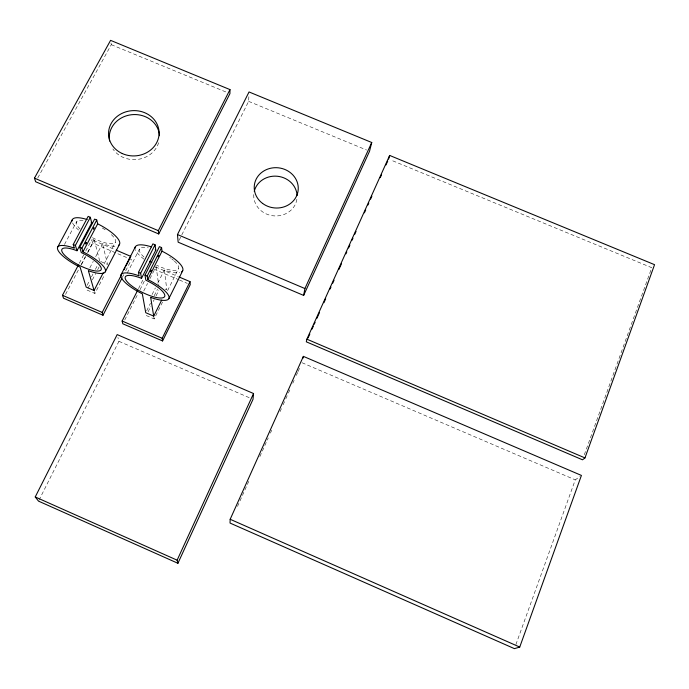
<?xml version="1.0" encoding="UTF-8"?>
<svg xmlns="http://www.w3.org/2000/svg" width="689" height="689" viewBox="0 0 689 689"><rect width="100%" height="100%" fill="white"/><g stroke="black" fill="none" stroke-linecap="round" stroke-linejoin="round"><path stroke-width="0.52" stroke-dasharray="3.44 2.58" d="M179.106 240.272L248.643 101.352L248.867 96.133M515.889 644.594L575.272 479.863L579.88 476.538M584.332 454.749L651.768 267.694L390.585 159.926M237.498 506.441L249.349 480.044M259.882 456.574L268.219 437.997M270.415 433.114L271.733 430.177M280.07 411.6L281.388 408.672M283.145 404.762L285.341 399.87M285.78 398.897L287.968 394.005M288.407 393.031L290.603 388.14M292.799 383.248L294.117 380.319M296.313 375.427L297.631 372.499M298.07 371.517L300.258 366.634M167.565 290.715L178.537 268.624M146.249 315.519L154.172 318.921L162.535 302.083M148.118 311.781L150.917 306.174M153.242 301.506L154.181 299.637M156.041 295.9L158.84 290.293M152.071 294.548L155.378 287.933M157.747 283.213L164.361 270.002L164.869 270.183A26.509 8.156 26.8 0 0 179.812 272.568M146.679 310.825L150.435 303.306M154.198 295.788L157.48 289.208M143.751 290.982L147.549 283.437M149.918 278.726L155.611 267.418M38.997 500.171L118.939 341.322L117.931 337.481M138.506 288.622L143.803 278.141M124.726 320.006L138.11 293.48M140.022 289.69L144.802 280.216M122.306 277.495L123.753 274.661M125.682 270.889L131.478 259.564L92.567 242.967L91.715 239.712L115.209 249.737M127.25 273.059L139.557 248.944M87.072 290.069L94.927 293.454L104.495 274.945M88.028 288.226L90.431 283.601M92.352 279.906L95.711 273.447M97.64 269.743L99.078 266.979M104.056 263.982L115.373 242.175M89.837 267.883L93.248 261.355M95.685 256.687L102.506 243.63L103.014 243.803A26.613 8.027 27.7 0 0 117.259 245.913M87.133 285.237L89.553 280.595M91.491 276.875L92.937 274.084M95.358 269.442L97.295 265.721M79.321 263.267L83.782 254.792M85.763 251.02L91.715 239.712M65.541 294.418L79.054 268.693M81.052 264.877L85.557 256.299M87.563 252.493L92.567 242.967M81.586 264.343L85.496 256.894M87.942 252.234L94.307 240.134A26.613 8.027 27.7 0 1 91.396 238.627M64.49 244.474L76.625 221.703M37.731 177.995L111.273 44.673L110.998 42.951M111.273 44.673L226.965 92.412M248.643 101.352L366.565 150.013M155.481 266.91L178.184 276.59M153.957 269.158L178.477 279.613M179.45 280.035L187.296 283.377M100.689 261.501L107.57 264.438L102.506 243.63M165.05 289.027L166.807 289.776L164.361 270.002M302.015 362.724L575.272 479.863M118.939 341.322L250.055 398.044M94.359 291.481L94.927 293.454M94.307 240.134L99.707 261.079M153.862 317.061L154.172 318.921M156.084 266.479L158.892 286.391M111.351 234.622A21.91 6.606 27.7 0 1 112.729 243.673A21.91 6.606 27.7 0 1 92.188 237.507M80.122 229.024A21.91 6.606 27.7 0 1 84.385 220.687M102.282 227.999A21.91 6.606 27.7 0 1 105.701 230.169M78.675 230.092A26.613 8.027 27.7 0 1 72.319 222.194M174.343 261.036A21.833 6.718 26.8 0 1 176.255 270.166A21.833 6.718 26.8 0 1 156.592 265.179M143.984 256.997A21.833 6.718 26.8 0 1 148.247 247.851M169.683 257.393A21.833 6.718 26.8 0 1 170.726 258.117M171.707 258.849A21.833 6.718 26.8 0 1 173.516 260.313M143.992 259.159A26.509 8.156 26.8 0 1 135.311 249.573M296.899 199.285A21.712 19.886 6.5 0 1 272.887 215.778A21.712 19.886 6.5 0 1 253.828 193.842M158.616 142.744A25.114 22.53 -3.2 0 1 137.834 159.392A25.114 22.53 -3.2 0 1 112.858 148.936"/><path stroke-width="1.03" d="M229.98 89.596L229.928 93.635L158.728 233.95L35.664 181.75L34.45 178.15L110.585 40.358L229.98 89.596L158.315 230.66L158.728 233.95M230.178 519.273L230.031 523.054L514.425 648.642L519.739 647.066L581.413 475.427L303.384 356.368L230.178 519.273L519.739 647.066M253.543 393.531L253.009 399.319L177.917 563.283L38.515 501.127L35.234 496.95L117.182 334.596L253.543 393.531L177.125 560.183L177.917 563.283M303.634 295.409L304.908 288.545L371.741 142.502L249.039 91.956L177.469 234.553L178.15 242.183L303.634 295.409L369.537 151.236L371.741 142.502M306.872 339.177L306.312 341.822L582.506 459.804L584.97 457.918L654.55 264.671L389.664 155.438L306.872 339.177L584.97 457.918M302.988 358.185L303.384 356.368M388.605 159.107L389.664 155.438M85.539 242.804L85.109 243.63M308.069 337.911L309.835 334.001M312.031 329.118L313.349 326.181M314.227 324.235L315.114 322.28M316.871 318.37L319.515 312.505M323.916 302.738L325.673 298.828M330.074 289.053L330.953 287.098M332.718 283.196L334.036 280.259M338.876 269.511L341.511 263.654M345.912 253.879L346.8 251.924M348.556 248.014L349.874 245.086M352.079 240.203L352.957 238.248M354.714 234.338L356.041 231.409M364.395 212.841L365.721 209.912M367.917 205.029L368.796 203.074M370.561 199.164L371.879 196.236M380.242 177.667L381.56 174.739M385.961 164.964L387.718 161.062M157.807 255.92L157.402 256.541M137.55 290.534L122.142 321.022L122.814 323.787L162.587 340.943L162.191 338.282L190.026 281.646L179.174 277.012M162.587 340.943L190.242 284.635L190.026 281.646M153.716 316.13L150.658 297.381L151.175 297.562A26.725 7.596 26.6 0 0 169.063 296.899A26.725 7.596 26.6 0 0 147.739 279.545L162.018 251.201L161.579 247.566L159.409 246.645L145 275.152L145.835 280.173L148.497 281.474A22.005 6.253 26.6 0 1 162.13 297.932A22.005 6.253 26.6 0 1 129.61 284.161A22.005 6.253 26.6 0 1 138.48 277.236L141.521 278.33L155.792 250.116L155.068 244.802L152.898 243.88L138.446 272.362L139.075 275.841L138.532 275.643A26.725 7.596 26.6 0 0 120.919 276.478A26.725 7.596 26.6 0 0 142.33 293.807L145.741 312.703L153.716 316.13L161.665 300.128M168.917 298.544L182.714 270.682M147.739 279.545L147.179 276.091L161.579 247.566M141.521 278.33L140.625 273.292L155.068 244.802M78.331 265.153L62.475 295.297L63.534 298.225L102.997 315.243L121.824 278.442M121.135 274.601L135.38 246.783M102.997 315.243L102.196 312.418L121.643 274.455M124.072 269.709L125.045 267.806M126.018 265.911L130.393 257.367M118.43 245.43A26.613 8.027 27.7 0 0 97.683 223.847L96.761 220.024L94.608 219.111L79.735 247.265L81.285 252.57L83.946 253.871A22.091 6.149 27.4 0 1 99.078 270.932A22.091 6.149 27.4 0 1 66.859 257.281A22.091 6.149 27.4 0 1 74.016 249.668L76.996 250.744L91.732 222.866L90.311 217.285L88.166 216.372L73.241 244.492L74.352 248.169L73.826 247.98A26.828 7.467 27.4 0 0 57.643 249.392A26.828 7.467 27.4 0 0 80.113 267.143L86.168 287.098L94.074 290.491L103.229 272.818M105.296 271.819L119.524 244.319M94.074 290.491L88.373 270.682L88.881 270.863A26.828 7.467 27.4 0 0 105.348 269.614A26.828 7.467 27.4 0 0 82.938 251.838L81.905 248.195L96.761 220.024M82.938 251.838L97.683 223.847M76.996 250.744L75.402 245.422L90.311 217.285M57.755 246.972L72.466 219.455M91.155 222.642L91.732 222.866M155.206 249.883L155.792 250.116M177.469 234.553L304.908 288.545M34.45 178.15L158.315 230.66M116.191 250.15L130.884 256.42M73.241 244.492L75.402 245.422M79.735 247.265L81.905 248.195M138.446 272.362L140.625 273.292M145 275.152L147.179 276.091M62.475 295.297L102.196 312.418M122.142 321.022L162.191 338.282M35.234 496.95L177.125 560.183M72.095 220.962A26.613 8.027 27.7 0 1 87.193 219.567M151.873 262.63A21.833 6.718 26.8 0 1 149.659 261.252M162.018 251.201A26.509 8.156 26.8 0 1 181.655 271.854M135.053 248.333A26.509 8.156 26.8 0 1 151.408 246.869M254.25 191.378A21.712 19.886 6.5 0 1 277.288 176.246A21.712 19.886 6.5 0 1 297.097 195.555M109.603 141.021A25.114 22.53 -3.2 0 1 131.728 114.71A25.114 22.53 -3.2 0 1 159.46 135.724M85.608 243.811L86.263 242.562L85.608 243.811M158.065 256.696L158.72 255.395L158.065 256.696M150.564 271.535L151.192 270.277L150.564 271.535M93.385 229.006L93.988 227.861L93.385 229.006M262.63 203.453A22.039 20.145 6.6 0 0 298.036 191.137A22.039 20.145 6.6 0 0 268.064 168.977A22.039 20.145 6.6 0 0 262.63 203.453M122.272 153.552A25.278 22.651 -3.1 0 0 159.064 131.892A25.278 22.651 -3.1 0 0 120.127 114.374A25.278 22.651 -3.1 0 0 122.272 153.552"/></g></svg>
